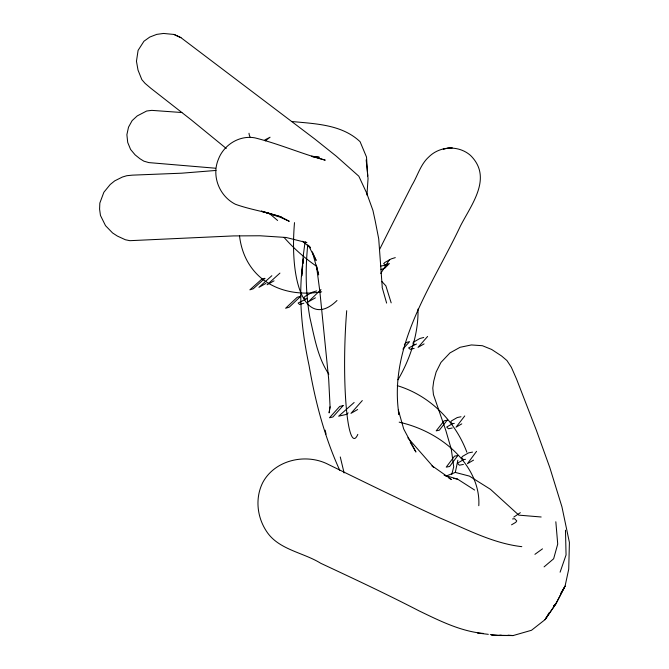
<?xml version="1.0" encoding="UTF-8"?>
<svg xmlns="http://www.w3.org/2000/svg" width="669" height="669" viewBox="0 0 669 669"><rect width="100%" height="100%" fill="white"/><g stroke="black" fill="none" stroke-linecap="round" stroke-linejoin="round"><path stroke-width="1" d="M366.938 195.039L368.05 178.573L366.177 159.891M307.748 244.745C305.281 269.063 305.616 293.708 309.923 317.8C314.397 336.992 317.641 357.606 328.864 374.205M302.756 265.635L301.736 275.937L303.224 255.934L304.972 242.571M302.957 263.569L303.366 259.447M303.417 258.393C297.864 294.109 301.585 330.461 309.095 365.592C315.199 401.45 324.574 437.091 339.693 470.198M330.118 406.819L329.115 412.907L330.043 406.2L328.696 379.298L319.815 291.107L316.378 265.183L318.653 274.9L312.348 251.87L316.161 260.417L308.618 245.74M445.788 476.169L455.313 472.423L457.847 460.23M451.734 474.614L453.716 466.803L451.316 449.334L445.863 430.585L433.437 394.626L432.784 388.129L433.704 381.221L436.121 372.048L440.963 362.406L449.953 352.923L460.071 347.295L471.386 344.945L482.399 345.714L491.648 349.461L501.558 355.967L506.935 360.541L511.35 367.256L516.527 379.039L536.304 430.108L549.859 467.715L561.943 506.843L569.411 542.475L568.725 569.16L565.079 586.086L556.299 603.145L545.051 619.645L531.512 630.273L513.14 635.55L498.229 635.508L490.302 634.572M560.095 572.187L566.058 554.961L565.481 530.208M379.666 249.311C390.353 227.886 401.141 206.504 411.995 185.162C417.615 175.88 420.492 164.423 428.779 156.981C439.868 145.859 458.666 145.006 470.524 155.442C492.928 177.594 471.528 204.338 460.448 225.98C432.358 285.529 388.271 345.212 398.95 414.571L398.356 411.694M389.358 259.798L380.745 273.437M549.266 612.587L545.051 619.645L555.379 604.667L565.079 586.086L560.865 593.152M476.562 451.324L467.447 463.667L473.535 460.13M464.746 415.942L456.032 427.19L461.777 423.87M553.614 606.256L556.299 603.145L553.547 606.164M427.6 336.465L418.041 347.362L424.079 343.908M362.305 400.564L350.974 413.358L357.647 409.528M402.914 349.101L409.57 341.633L406.351 342.478L404.352 344.711M348.131 412.865L346.851 414.303L338.681 416.185L354.135 402.495M320.986 289.593L308.2 301.903L315.425 297.822M279.935 273.103L267.082 284.751L274.056 280.829M271.84 275.712L258.945 287.344L265.894 283.439M544.081 566.886L553.648 558.766L557.72 544.056L555.83 521.761M264.84 139.913L270.067 137.229L265.284 140.866M534.916 554.333L542.484 548.856M513.809 517.078L520.348 512.671M511.551 524.814L515.816 522.313L516.752 520.883L514.578 518.659L512.554 518.968M465.49 459.302L463.483 459.687L457.437 463.199L459.386 465.198L463.408 464.437M454.276 423.36L452.403 423.753L446.708 427.048L448.489 428.77L452.252 427.984M416.511 344L408.6 347.922L410.289 349.36L414.161 348.365M307.447 298.357L298.148 303.04L299.553 304.504L303.868 303.208M395.287 257.624L391.223 258.886L384.817 262.499L383.638 263.686L385.327 264.807L389.4 263.553L384.642 268.353L381.012 269.465M316.68 290.906L312.39 292.219L305.298 296.225L303.877 297.58L305.298 299.001M423.736 337.477L419.898 338.489L413.944 341.884L412.882 343.088L414.588 344.502M460.991 416.745L457.245 417.548L451.583 420.826L450.613 422.064L452.403 423.753M472.548 452.102L468.551 452.88L462.547 456.367L461.535 457.721L463.483 459.687M498.229 635.508L501.198 635.165M215.995 170.444L181.709 173.187L132.378 175.144L126.776 175.713L122.385 177.042L114.717 180.864L110.218 184.502L103.862 192.271L99.84 203.058L99.589 209.113L100.459 215.443L105.518 225.67L112.584 232.954L117.393 236.082L125.379 239.753L129.861 240.681L233.481 235.914L259.998 235.772L286.056 237.47L306.879 242.688L305.164 241.777M491.523 635.149L513.14 635.55L508.039 635.19M521.803 546.665C492.827 543.362 466.569 529.171 440.035 518.032C402.621 500.822 365.634 482.7 328.646 464.604C306.41 452.838 274.733 459.662 262.633 482.801C254.989 498.321 257.047 517.028 266.488 531.295C278.354 549.726 303.224 552.368 320.71 563.265C353.692 578.685 386.682 594.114 419.028 610.856C439.5 620.715 460.623 631.369 483.545 633.468M291.55 121.482C315.233 123.807 341.842 124.375 360.098 141.719L366.512 157.048L367.724 176.031M312.189 156.688L314.229 156.847M316.261 157.006L319.314 157.248L311.687 156.153L325.234 160.15C301.443 153.745 278.722 143.751 254.83 137.847C239.644 135.054 224.165 144.588 218.587 158.796L218.487 159.063C211.262 175.872 219.29 196.142 235.429 204.271C250.306 209.648 266.128 211.814 281.114 216.898L261.487 211.203L280.336 217.258L289.284 221.305L281.34 217.082M215.552 168.22L148.836 162.6L143.86 161.162L139.98 158.762L135.121 154.874L130.589 149.446L127.712 142.43L126.884 134.703L128.515 127.16L132.127 120.621L137.237 115.913L146.662 111.012L151.804 110.368L181.851 112.526M541.162 516.995L518.801 515.138L490.436 489.298L469.395 476.094L455.313 472.423M477.423 633.041L488.32 634.337M382.208 286.658L378.721 238.858L375.234 221.004L372.934 210.434L366.687 193.098L358.818 176.198L336.306 156.195L314.873 139.077L180.948 37.665L174.032 34.454L163.545 33.45L156.713 34.387L149.772 37.063L143.944 41.244L138.09 50.384L136.459 61.255L138.015 70.078L141.828 79.619L145.056 83.357L150.717 88.174L190.958 119.634L226.256 148.476M453.691 478.343L457.621 479.146L474.622 490.043M261.487 211.203L271.371 214.038M444.116 475.166L457.621 479.146M180.948 37.665L174.032 34.454M449.008 478.285L450.755 479.138M432.233 465.9L451.634 479.564M432.065 466.05L433.671 467.313L407.856 437.844M302.405 241.241L310.475 247.848L309.438 246.142M269.273 213.394L277.61 220.477M381.89 281.507L385.879 285.847L391.181 302.865M410.264 442.343L415.934 452.018L403.7 428.98L398.306 409.93M382.108 287.26L386.623 303.099M340.27 456.969L344.1 472.958M325.142 430.15L326.054 434.122M316.537 266.245A113.111 72.336 44.4 0 1 284.099 237.453M321.68 291.835A113.596 81.292 -44.2 0 1 239.527 235.814M250.064 136.861A114.399 15.019 36.8 0 1 249.027 133.24M336.984 300.506A114.014 39.956 -79.1 0 1 294.502 222.618M417.991 309.053A91.778 54.549 -63.5 0 1 397.971 379.775M380.703 266.111A102.65 49.849 -63.1 0 1 386.95 265.217M357.806 434.382A89.521 11.482 -88.7 0 1 346.299 407.697A89.521 11.482 -88.7 0 1 346.709 310.692M397.252 385.637A105.894 98.192 66.8 0 1 466.87 452.211M399.184 422.164A91.051 67.653 18.7 0 1 478.787 505.705M457.864 455.505L449.593 466.494L446.231 467.129L454.519 456.158L457.864 455.505M447.218 420.191L439.324 430.2L436.171 430.861L444.082 420.86L447.218 420.191M343.138 405.606L332.894 416.979L329.474 417.774L339.735 406.409L343.138 405.606M300.782 296.2L289.234 307.163L285.63 308.25L297.203 297.295L300.782 296.2M264.849 278.354L253.275 288.749L249.872 289.836L261.462 279.45L264.849 278.354M447.829 148.259L443.296 148.894L452.144 147.79L447.829 148.259"/></g></svg>
